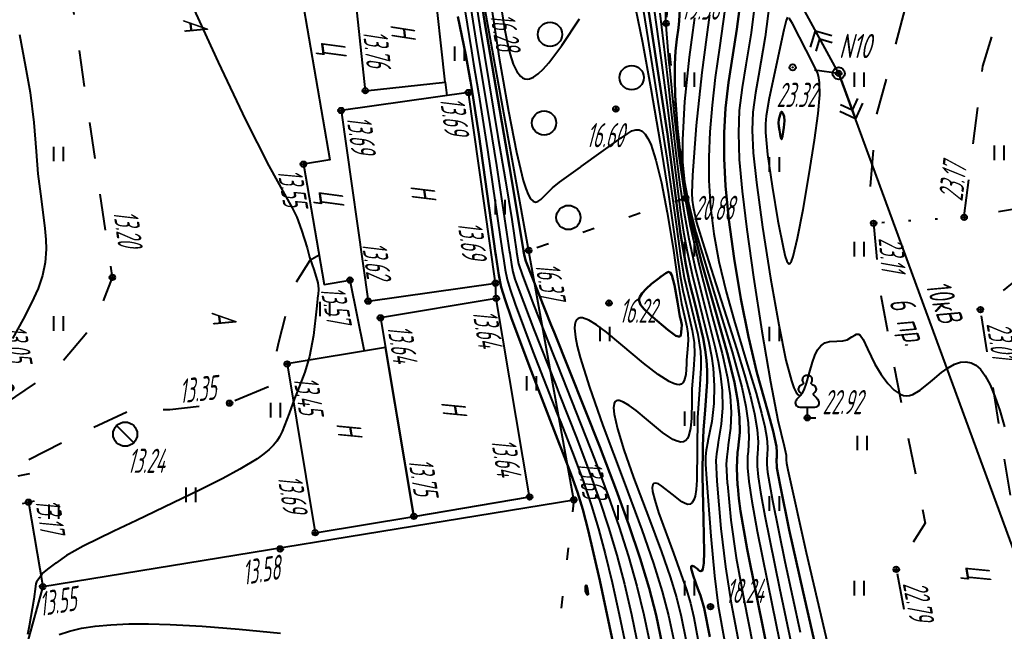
# Model space of a CAD drawing. Extents: x 1233805 to 1234355, y 654698 to 655114.
# Drawn here: x 1234185.61 to 1234226.26, y 654884.59 to 654909.85 of the extents above; entities that cross this region are included whole.
import ezdxf

# ---------------------------------------------------------------- set-up
doc = ezdxf.new("R2010")
doc.units = 0
for name, pattern in [('ИИDash_05_15', [2, 0.5, -1.5]), ('ИИDash_10_10', [2, 1, -1]), ('ИИDash_15_15', [3, 1.5, -1.5]), ('ИИDot', [1, 0, -1])]:
    doc.linetypes.add(name, pattern=pattern)
for name, color, linetype, lineweight in [('ИИ_ГОРИЗОНТАЛИ_ОСН', 32, 'Continuous', 25), ('ИИ_ГОРИЗОНТАЛИ_УТОЛЩ', 32, 'Continuous', 30), ('ИИ_ДОРОГИ_АД', 7, 'Continuous', 25), ('ИИ_ЛЭП_ВН', 250, 'Continuous', 25), ('ИИ_ОГРАДЫ', 7, 'Continuous', 25), ('ИИ_ОТМЕТКИ', 7, 'Continuous', 25), ('ИИ_СТРОЕНИЕ', 7, 'Continuous', 25), ('ИИ_ТРУБОПРОВОДЫ', 7, 'Continuous', 25), ('ИИ_УГОДЬЯ', 7, 'Continuous', 25)]:
    doc.layers.add(name, color=color, linetype=linetype, lineweight=lineweight)
doc.styles.add('VNIPISIMPLEXCUR', font='simplex.shx', dxfattribs={"width": 0.8, "oblique": 15})
doc.styles.add('ГОСТ 2.304 КУРСИВ', font='cs_gost2304.shx', dxfattribs={"oblique": 15})
doc.linetypes.add('ИИ054741_6', pattern='A,2,-0.5,[35,3dservice.shx,S=1,R=0,X=0,Y=0],-0.5,2', length=5)
doc.linetypes.add('ИИ054763', pattern='A,2.5,[23,3dservice.shx,S=0.85,R=45,X=0,Y=0],5,[23,3dservice.shx,S=0.85,R=225,X=0,Y=0],2.5', length=10)

# ---------------------------------------------------------------- blocks, each defined once
blk = doc.blocks.new('ИИ05401')
at = {"color": 0, "linetype": 'Continuous', "lineweight": 25}
for points in [[(-0.4, 1.2), (-0.4, 0)], [(0.4, 1.2), (0.4, 0)]]:
    blk.add_lwpolyline(points, dxfattribs=at)
blk = doc.blocks.new('ИИ053881')
at = {"color": 0, "linetype": 'Continuous', "lineweight": 25}
blk.add_lwpolyline([(0, 0.875), (0.129, 0.876), (0.342, 0.878), (0.479, 0.882), (0.614, 0.891), (0.726, 0.907), (0.816, 0.94), (0.906, 1), (0.956, 1.071), (0.983, 1.151), (0.991, 1.231), (0.986, 1.295), (0.963, 1.379), (0.932, 1.445), (0.884, 1.516), (0.798, 1.61), (0.719, 1.692), (0.646, 1.766), (0.575, 1.842), (0.536, 1.889), (0.511, 1.929), (0.501, 1.967), (0.504, 1.992), (0.518, 2.017), (0.545, 2.049), (0.608, 2.115), (0.679, 2.198), (0.732, 2.29), (0.745, 2.372), (0.736, 2.444), (0.709, 2.515), (0.672, 2.575), (0.633, 2.617), (0.596, 2.646), (0.548, 2.678), (0.495, 2.709), (0.408, 2.76), (0.363, 2.789), (0.336, 2.812), (0.324, 2.831), (0.321, 2.846), (0.325, 2.865), (0.335, 2.89), (0.353, 2.928), (0.372, 2.968), (0.4, 3.034), (0.413, 3.103), (0.412, 3.19), (0.398, 3.247), (0.363, 3.319), (0.32, 3.377), (0.284, 3.414), (0.246, 3.444), (0.181, 3.476), (0.125, 3.489), (0.07, 3.496), (0, 3.5), (-0.07, 3.496), (-0.125, 3.489), (-0.181, 3.476), (-0.246, 3.444), (-0.284, 3.414), (-0.32, 3.377), (-0.363, 3.319), (-0.398, 3.247), (-0.412, 3.19), (-0.413, 3.103), (-0.4, 3.034), (-0.372, 2.968), (-0.353, 2.928), (-0.335, 2.89), (-0.325, 2.865), (-0.321, 2.846), (-0.324, 2.831), (-0.336, 2.812), (-0.363, 2.789), (-0.408, 2.76), (-0.495, 2.709), (-0.548, 2.678), (-0.596, 2.646), (-0.633, 2.617), (-0.672, 2.575), (-0.709, 2.515), (-0.736, 2.444), (-0.745, 2.372), (-0.732, 2.29), (-0.679, 2.198), (-0.608, 2.115), (-0.545, 2.049), (-0.518, 2.017), (-0.504, 1.992), (-0.501, 1.967), (-0.511, 1.929), (-0.536, 1.889), (-0.575, 1.842), (-0.646, 1.766), (-0.719, 1.692), (-0.798, 1.61), (-0.884, 1.516), (-0.932, 1.445), (-0.963, 1.379), (-0.986, 1.295), (-0.991, 1.231), (-0.983, 1.151), (-0.956, 1.071), (-0.906, 1), (-0.816, 0.94), (-0.726, 0.907), (-0.614, 0.891), (-0.479, 0.882), (-0.342, 0.878), (-0.129, 0.876)], close=True, dxfattribs=at)
blk.add_lwpolyline([(0, 0.875), (0, 0), (0.7, 0)], dxfattribs=at)
blk = doc.blocks.new('ИИ05368')
at = {"color": 0, "linetype": 'Continuous'}
blk.add_circle((0, 0), 1, dxfattribs=at)
blk = doc.blocks.new('ИИ051171')
at = {"color": 0, "linetype": 'Continuous', "lineweight": 25, "flags": 128}
blk.add_lwpolyline([(0.707, -0.707), (-0.707, 0.707)], dxfattribs=at)
at = {"color": 0, "linetype": 'Continuous', "lineweight": 25}
blk.add_circle((0, 0), 1, dxfattribs=at)
at = {"color": 0, "linetype": 'Continuous', "style": 'VNIPISIMPLEXCUR', "oblique": 15, "width": 0.8}
for tag, p in [('NUMBER', (1.7, -1)), ('HATCH', (1.7, -4.4)), ('HEIGHT', (1.7, -7.8)), ('TOP1', (1.7, -11.2)), ('TOP2', (1.7, -14.6)), ('TOP3', (1.7, -18)), ('TOP4', (1.7, -21.4)), ('TOP5', (1.7, -24.8)), ('BOTTOM', (1.7, -28.2))]:
    blk.add_attdef(tag, p, '', height=2, dxfattribs=at)
blk = doc.blocks.new('ИИ051141')
at = {"color": 0, "linetype": 'Continuous', "lineweight": 25, "flags": 128}
for points in [[(3, 1), (4, 0), (3, -1)], [(0, 0), (4, 0)], [(2.5, 0.75), (3.25, 0), (2.5, -0.75)]]:
    blk.add_lwpolyline(points, dxfattribs=at)
blk = doc.blocks.new('ИИ051081')
at = {"linetype": 'Continuous', "lineweight": 25}
blk.add_hatch(color=0, dxfattribs=at).paths.add_polyline_path([(-0.05, 0, 1), (0.05, 0, 1)])
at = {"color": 0, "linetype": 'Continuous', "lineweight": 25}
for radius in [0.5, 0.05]:
    blk.add_circle((0, 0), radius, dxfattribs=at)
blk = doc.blocks.new('PICKET')
at = {"color": 0, "linetype": 'Continuous', "lineweight": 25}
for p, q in [((-0.23, 0), (0.23, 0)), ((0, 0.23), (0, -0.23))]:
    blk.add_line(p, q, dxfattribs=at)
blk.add_circle((0, 0), 0.23, dxfattribs=at)
at = {"color": 0, "linetype": 'Continuous', "style": 'VNIPISIMPLEXCUR', "oblique": 15, "width": 0.8}
blk.add_attdef('OTMETKA', (1.25, 0.3), '', height=2, dxfattribs=at)
at = {"color": 8, "linetype": 'Continuous', "style": 'VNIPISIMPLEXCUR', "oblique": 15, "width": 0.8, "flags": 1}
blk.add_attdef('NOMER', (1.25, -2.7), '', height=2, dxfattribs=at)

msp = doc.modelspace()

# ---------------------------------------------------------------- linework, layer by layer
at = {"layer": 'ИИ_ГОРИЗОНТАЛИ_ОСН', "flags": 128}
for points, elevation in [([(1234204.066, 654913.008), (1234204.616, 654909.454), (1234205.357, 654905.027), (1234205.67, 654903.185), (1234205.928, 654901.59), (1234206.122, 654900.273), (1234206.126, 654900.243), (1234206.208, 654899.757), (1234206.365, 654899.278), (1234206.835, 654898.048), (1234207.642, 654896.012), (1234207.816, 654895.576), (1234209.354, 654891.665), (1234209.905, 654890.182), (1234210.345, 654888.926), (1234210.746, 654887.669), (1234211.089, 654886.455), (1234211.378, 654885.268), (1234211.665, 654883.9)], 15.5), ([(1234210.989, 654912.516), (1234211.542, 654909.076), (1234212.331, 654904.134), (1234212.699, 654901.498), (1234212.893, 654900.097), (1234213.048, 654899.198), (1234213.356, 654897.88), (1234213.601, 654896.848), (1234213.712, 654896.147), (1234213.734, 654895.819), (1234213.735, 654895.472), (1234213.67, 654894.564), (1234213.588, 654893.418), (1234213.579, 654892.108), (1234213.568, 654890.833), (1234213.541, 654890.443), (1234213.496, 654890.165), (1234213.445, 654890.01), (1234213.379, 654889.903), (1234213.296, 654889.843), (1234213.196, 654889.83), (1234213.081, 654889.86), (1234212.943, 654889.934), (1234212.544, 654890.246), (1234212.542, 654890.248), (1234212.117, 654890.587), (1234211.978, 654890.67), (1234211.871, 654890.707), (1234211.793, 654890.696), (1234211.745, 654890.637), (1234211.729, 654890.527), (1234211.743, 654890.367), (1234211.826, 654890.008), (1234211.987, 654889.488), (1234212.597, 654887.807), (1234212.909, 654886.964), (1234213.138, 654886.3), (1234213.3, 654885.744), (1234213.436, 654885.163), (1234213.614, 654884.267)], 17.5), ([(1234212.271, 654911.167), (1234212.279, 654909.779), (1234212.387, 654908.394), (1234212.417, 654908.075), (1234212.434, 654907.882), (1234212.629, 654905.891), (1234212.826, 654904.226), (1234213.047, 654902.702), (1234213.292, 654901.337), (1234213.657, 654899.702), (1234214.203, 654897.607), (1234214.61, 654896.054), (1234214.828, 654895.059), (1234214.936, 654894.317), (1234214.978, 654893.624), (1234214.956, 654892.98), (1234214.866, 654892.285), (1234214.84, 654892.122), (1234214.799, 654891.786), (1234214.784, 654891.486), (1234214.824, 654890.703), (1234214.825, 654890.684), (1234214.826, 654890.668), (1234214.968, 654889.177), (1234215.194, 654887.615), (1234215.515, 654885.844), (1234216.045, 654883.182)], 19.5), ([(1234205.021, 654910.814), (1234205.413, 654908.256), (1234205.785, 654906.072), (1234206.118, 654904.372), (1234206.401, 654903.207), (1234206.506, 654902.878), (1234206.607, 654902.627), (1234206.705, 654902.452), (1234206.804, 654902.348), (1234206.902, 654902.312), (1234207.007, 654902.335), (1234207.124, 654902.417), (1234207.291, 654902.584), (1234207.377, 654902.674), (1234207.613, 654902.896), (1234207.9, 654903.134), (1234208.759, 654903.76), (1234208.791, 654903.783), (1234210.44, 654904.961), (1234210.457, 654904.974), (1234210.712, 654905.153), (1234210.89, 654905.252), (1234211.044, 654905.299), (1234211.181, 654905.295), (1234211.312, 654905.236), (1234211.434, 654905.119), (1234211.55, 654904.942), (1234211.662, 654904.701), (1234211.875, 654904.046), (1234212.102, 654903.103), (1234212.341, 654901.881), (1234212.586, 654900.412), (1234212.786, 654899.036), (1234212.927, 654898.129), (1234213.053, 654897.591), (1234213.154, 654897.167), (1234213.2, 654896.881), (1234213.209, 654896.607), (1234213.181, 654896.242), (1234213.145, 654895.779), (1234213.141, 654895.625), (1234213.115, 654895.195), (1234213.048, 654894.939), (1234212.994, 654894.854), (1234212.924, 654894.798), (1234212.84, 654894.772), (1234212.739, 654894.775), (1234212.597, 654894.816), (1234212.422, 654894.899), (1234211.966, 654895.194), (1234211.361, 654895.663), (1234210.426, 654896.448), (1234210.423, 654896.45), (1234209.835, 654896.941), (1234209.429, 654897.246), (1234209.102, 654897.442), (1234208.853, 654897.529), (1234208.752, 654897.531), (1234208.67, 654897.505), (1234208.605, 654897.45), (1234208.559, 654897.365), (1234208.531, 654897.252), (1234208.521, 654897.109), (1234208.555, 654896.735), (1234208.63, 654896.36), (1234208.75, 654895.894), (1234209.13, 654894.676), (1234209.691, 654893.08), (1234210.562, 654890.741), (1234211.295, 654888.773), (1234211.78, 654887.385), (1234212.139, 654886.233), (1234212.397, 654885.239), (1234212.639, 654884.084)], 16.5), ([(1234192.658, 654910.582), (1234193.338, 654909.113), (1234193.803, 654908.094), (1234194.935, 654905.706), (1234195.893, 654903.806), (1234196.543, 654902.639), (1234196.858, 654902.079), (1234197.048, 654901.691), (1234197.251, 654901.159), (1234197.474, 654900.418), (1234197.582, 654900.043), (1234197.766, 654899.484), (1234197.922, 654898.981), (1234197.952, 654898.73), (1234197.928, 654898.484), (1234197.926, 654898.474), (1234197.877, 654898.031), (1234197.865, 654897.91), (1234197.737, 654896.797), (1234197.576, 654895.941), (1234197.385, 654895.289), (1234197.084, 654894.505), (1234196.96, 654894.199), (1234196.733, 654893.586), (1234196.448, 654892.842), (1234196.344, 654892.623), (1234196.232, 654892.444), (1234196.09, 654892.271), (1234195.913, 654892.097), (1234195.687, 654891.912), (1234195.413, 654891.716), (1234194.706, 654891.284), (1234194.001, 654890.904), (1234193.088, 654890.441), (1234190.434, 654889.169), (1234189.493, 654888.723), (1234188.229, 654888.1), (1234187.545, 654887.711), (1234187.1, 654887.406), (1234187.084, 654887.395), (1234187.036, 654887.36), (1234186.757, 654887.154), (1234186.545, 654886.969), (1234186.492, 654886.887), (1234186.488, 654886.878), (1234186.456, 654886.834), (1234186.437, 654886.812), (1234186.312, 654886.636), (1234186.278, 654886.552), (1234186.265, 654886.456), (1234186.264, 654886.433), (1234186.2, 654885.92), (1234186.002, 654884.796), (1234185.94, 654884.454)], 13.5), ([(1234205.481, 654910.432), (1234205.616, 654909.563), (1234205.734, 654908.925), (1234205.856, 654908.413), (1234205.986, 654908.014), (1234206.131, 654907.71), (1234206.29, 654907.509), (1234206.375, 654907.446), (1234206.465, 654907.408), (1234206.558, 654907.395), (1234206.657, 654907.407), (1234206.825, 654907.477), (1234207.014, 654907.61), (1234207.225, 654907.807), (1234207.46, 654908.07), (1234207.995, 654908.779), (1234208.723, 654909.878)], 17), ([(1234211.792, 654910.336), (1234212.088, 654908.174), (1234212.374, 654906.105), (1234212.578, 654904.412), (1234212.883, 654901.977), (1234213.023, 654901.073), (1234213.17, 654900.267), (1234213.375, 654899.327), (1234213.68, 654898.093), (1234214.059, 654896.514), (1234214.167, 654895.947), (1234214.237, 654895.448), (1234214.284, 654894.727), (1234214.265, 654893.994), (1234214.182, 654893.258), (1234214.026, 654892.452), (1234214.021, 654892.43), (1234213.947, 654892.061), (1234213.922, 654891.805), (1234213.927, 654891.488), (1234213.967, 654890.882), (1234214.149, 654888.518), (1234214.295, 654886.877), (1234214.447, 654885.642), (1234214.71, 654884.195)], 18.5), ([(1234215.948, 654910.414), (1234215.81, 654909.307), (1234215.592, 654907.98), (1234215.434, 654907.04), (1234215.319, 654906.093), (1234215.283, 654905.167), (1234215.319, 654904.079), (1234215.432, 654902.77), (1234215.625, 654901.178), (1234215.903, 654899.216), (1234216.252, 654896.988), (1234216.612, 654894.886), (1234216.917, 654893.302), (1234217.171, 654892.232), (1234217.205, 654892.103), (1234217.253, 654891.866), (1234217.259, 654891.69), (1234217.257, 654891.665), (1234217.266, 654891.529), (1234217.317, 654891.253), (1234218.083, 654887.841), (1234219.134, 654883.306)], 22.5), ([(1234216.569, 654910.536), (1234216.391, 654909.135), (1234216.115, 654907.524), (1234215.989, 654906.829), (1234215.88, 654906.03), (1234215.853, 654905.279), (1234215.899, 654904.347), (1234216.027, 654903.123), (1234216.277, 654901.284), (1234216.608, 654899.172), (1234216.948, 654897.237), (1234217.245, 654895.782), (1234217.468, 654894.931), (1234217.569, 654894.646), (1234217.663, 654894.452), (1234217.752, 654894.349), (1234217.794, 654894.33), (1234217.836, 654894.332), (1234217.917, 654894.401), (1234218.001, 654894.56), (1234218.098, 654894.834), (1234218.22, 654895.273), (1234218.339, 654895.704), (1234218.434, 654895.979), (1234218.551, 654896.211), (1234218.689, 654896.381), (1234218.851, 654896.494), (1234219.044, 654896.555), (1234219.344, 654896.572), (1234219.599, 654896.584), (1234219.771, 654896.627), (1234219.968, 654896.746), (1234220.084, 654896.822), (1234220.165, 654896.854), (1234220.237, 654896.852), (1234220.303, 654896.814), (1234220.428, 654896.64), (1234220.613, 654896.251), (1234220.912, 654895.626), (1234221.171, 654895.195), (1234221.448, 654894.824), (1234221.717, 654894.547), (1234221.967, 654894.376), (1234222.093, 654894.33), (1234222.217, 654894.313), (1234222.345, 654894.325), (1234222.48, 654894.367), (1234222.786, 654894.544), (1234223.211, 654894.885), (1234223.301, 654894.963), (1234223.665, 654895.269), (1234223.947, 654895.472), (1234224.208, 654895.615), (1234224.448, 654895.697), (1234224.678, 654895.719), (1234224.891, 654895.679), (1234225.09, 654895.574), (1234225.275, 654895.407), (1234225.474, 654895.133), (1234225.672, 654894.76), (1234225.87, 654894.285), (1234226.069, 654893.706), (1234226.267, 654893.031)], 23), ([(1234203.989, 654910.254), (1234204.268, 654908.555), (1234204.353, 654908.019), (1234204.55, 654906.821), (1234204.931, 654904.47), (1234205.548, 654900.221), (1234205.557, 654900.158), (1234205.651, 654899.515), (1234205.732, 654899.118), (1234205.854, 654898.701), (1234206.068, 654898.093), (1234206.802, 654896.148), (1234207.807, 654893.564), (1234207.946, 654893.213), (1234208.5, 654891.793), (1234208.883, 654890.754), (1234209.214, 654889.774), (1234209.505, 654888.817), (1234209.782, 654887.788), (1234210.069, 654886.608), (1234210.364, 654885.285), (1234210.691, 654883.717)], 14.5), ([(1234204.238, 654910.304), (1234204.485, 654908.736), (1234204.92, 654906.115), (1234205.3, 654903.828), (1234205.835, 654900.247), (1234205.841, 654900.2), (1234205.911, 654899.729), (1234205.97, 654899.437), (1234206.059, 654899.132), (1234206.216, 654898.685), (1234206.834, 654897.057), (1234207.725, 654894.788), (1234207.897, 654894.354), (1234208.607, 654892.553), (1234209.124, 654891.192), (1234209.563, 654889.967), (1234209.925, 654888.871), (1234210.263, 654887.732), (1234210.578, 654886.533), (1234210.871, 654885.277), (1234211.178, 654883.808)], 15), ([(1234211.038, 654910.306), (1234211.32, 654908.906), (1234211.668, 654907.007), (1234212.052, 654904.764), (1234212.397, 654902.625), (1234212.747, 654900.218), (1234212.883, 654899.261), (1234212.988, 654898.663), (1234213.205, 654897.735), (1234213.378, 654897.008), (1234213.456, 654896.514), (1234213.472, 654896.039), (1234213.425, 654895.403), (1234213.367, 654894.599), (1234213.357, 654894.067), (1234213.341, 654893.395), (1234213.302, 654892.961), (1234213.228, 654892.652), (1234213.178, 654892.546), (1234213.118, 654892.47), (1234213.021, 654892.413), (1234212.9, 654892.401), (1234212.754, 654892.433), (1234212.581, 654892.512), (1234212.153, 654892.798), (1234211.485, 654893.347), (1234211.482, 654893.349), (1234211.063, 654893.699), (1234210.773, 654893.917), (1234210.54, 654894.056), (1234210.362, 654894.118), (1234210.29, 654894.119), (1234210.231, 654894.101), (1234210.185, 654894.061), (1234210.152, 654894.001), (1234210.125, 654893.818), (1234210.149, 654893.551), (1234210.288, 654892.951), (1234210.559, 654892.082), (1234210.958, 654890.943), (1234211.579, 654889.274), (1234212.102, 654887.868), (1234212.463, 654886.832), (1234212.723, 654885.977), (1234212.918, 654885.197), (1234213.126, 654884.175)], 17), ([(1234212.043, 654910.117), (1234212.24, 654908.387), (1234212.395, 654907.09), (1234212.509, 654906.045), (1234212.698, 654904.332), (1234212.864, 654903.027), (1234213.04, 654901.853), (1234213.231, 654900.802), (1234213.511, 654899.535), (1234213.928, 654897.89), (1234214.329, 654896.295), (1234214.449, 654895.736), (1234214.533, 654895.253), (1234214.611, 654894.528), (1234214.623, 654893.822), (1234214.573, 654893.139), (1234214.452, 654892.391), (1234214.431, 654892.276), (1234214.374, 654891.921), (1234214.353, 654891.639), (1234214.396, 654890.783), (1234214.56, 654888.836), (1234214.745, 654887.246), (1234214.982, 654885.754), (1234215.373, 654883.718)], 19), ([(1234213.464, 654909.925), (1234213.383, 654909.317), (1234213.246, 654908.297), (1234213.064, 654906.463), (1234212.974, 654904.889), (1234212.979, 654903.977), (1234213.01, 654903.565), (1234213.061, 654903.148), (1234213.237, 654902.216), (1234213.531, 654901.071), (1234214.312, 654898.472), (1234215.022, 654896.135), (1234215.419, 654894.669), (1234215.588, 654893.876), (1234215.685, 654893.193), (1234215.714, 654892.611), (1234215.679, 654892.014), (1234215.662, 654891.816), (1234215.654, 654891.343), (1234215.707, 654890.779), (1234215.834, 654889.962), (1234216.063, 654888.724), (1234216.671, 654885.67), (1234217.575, 654881.269)], 20.5), ([(1234214.085, 654910.047), (1234213.962, 654909.122), (1234213.767, 654907.672), (1234213.545, 654905.482), (1234213.383, 654903.427), (1234213.36, 654902.678), (1234213.375, 654902.393), (1234213.41, 654902.116), (1234213.554, 654901.475), (1234213.863, 654900.458), (1234214.256, 654899.241), (1234215.217, 654896.228), (1234215.532, 654895.173), (1234215.762, 654894.339), (1234215.944, 654893.563), (1234216.053, 654892.919), (1234216.093, 654892.4), (1234216.071, 654891.905), (1234216.061, 654891.778), (1234216.055, 654891.408), (1234216.097, 654890.967), (1234216.197, 654890.327), (1234216.376, 654889.356), (1234216.977, 654886.364), (1234217.702, 654882.912)], 21), ([(1234214.706, 654910.169), (1234214.515, 654908.781), (1234214.323, 654907.461), (1234214.196, 654906.323), (1234214.11, 654905.21), (1234214.066, 654904.167), (1234214.066, 654903.208), (1234214.128, 654902.104), (1234214.262, 654901.007), (1234214.475, 654899.86), (1234214.779, 654898.6), (1234215.11, 654897.42), (1234215.609, 654895.761), (1234216.013, 654894.42), (1234216.243, 654893.594), (1234216.374, 654893.033), (1234216.453, 654892.568), (1234216.482, 654892.192), (1234216.467, 654891.833), (1234216.46, 654891.74), (1234216.456, 654891.473), (1234216.487, 654891.154), (1234216.69, 654889.988), (1234217.2, 654887.473), (1234217.829, 654884.555)], 21.5), ([(1234217.315, 654909.947), (1234217.254, 654909.817), (1234217.157, 654909.421), (1234216.546, 654906.602), (1234216.428, 654905.875), (1234216.404, 654905.541), (1234216.406, 654905.192), (1234216.489, 654904.28), (1234216.672, 654902.973), (1234216.909, 654901.545), (1234217.14, 654900.379), (1234217.14, 654900.379), (1234217.219, 654900.066), (1234217.287, 654899.871), (1234217.35, 654899.776), (1234217.381, 654899.765), (1234217.412, 654899.776), (1234217.476, 654899.871), (1234217.546, 654900.067), (1234217.724, 654900.817), (1234217.953, 654902.012), (1234218.205, 654903.478), (1234218.423, 654904.875), (1234218.572, 654905.977), (1234218.642, 654906.742), (1234218.637, 654907.256), (1234218.609, 654907.447), (1234218.562, 654907.622), (1234218.376, 654908.028), (1234217.514, 654909.688), (1234217.385, 654909.916)], 23.5), ([(1234185.603, 654909.23), (1234185.857, 654907.894), (1234186.038, 654906.841), (1234186.201, 654905.607), (1234186.289, 654904.396), (1234186.355, 654903.483), (1234186.493, 654902.454), (1234186.655, 654901.216), (1234186.69, 654900.764), (1234186.699, 654900.375), (1234186.659, 654899.817), (1234186.551, 654899.28), (1234186.374, 654898.75), (1234186.103, 654898.148), (1234185.756, 654897.476), (1234185.315, 654896.683)], 13), ([(1234187.242, 654884.45), (1234187.666, 654884.594), (1234188.16, 654884.71), (1234188.725, 654884.798), (1234189.38, 654884.859), (1234190.115, 654884.892), (1234190.932, 654884.897), (1234191.83, 654884.873), (1234193.141, 654884.8), (1234194.669, 654884.679), (1234196.377, 654884.511)], 13.5)]:
    msp.add_lwpolyline(points, dxfattribs=dict(at, elevation=elevation))
at = {"layer": 'ИИ_ГОРИЗОНТАЛИ_УТОЛЩ', "flags": 128}
for points, elevation in [([(1234203.769, 654916.665), (1234203.924, 654915.588), (1234204.366, 654912.579), (1234204.805, 654909.784), (1234205.828, 654903.763), (1234206.04, 654902.543), (1234206.409, 654900.299), (1234206.411, 654900.286), (1234206.446, 654900.077), (1234206.513, 654899.87), (1234207.559, 654897.236), (1234207.678, 654896.939), (1234209.559, 654892.203), (1234210.238, 654890.426), (1234210.766, 654888.981), (1234211.234, 654887.598), (1234211.602, 654886.371), (1234211.885, 654885.259), (1234212.152, 654883.992)], 16), ([(1234211.522, 654910.615), (1234211.893, 654908.175), (1234212.352, 654905.119), (1234212.641, 654902.905), (1234212.892, 654901.007), (1234213.109, 654899.733), (1234213.27, 654898.996), (1234213.508, 654898.025), (1234213.824, 654896.689), (1234213.913, 654896.207), (1234213.969, 654895.781), (1234213.997, 654895.355), (1234213.998, 654894.904), (1234213.914, 654893.725), (1234213.845, 654892.903), (1234213.809, 654892.238), (1234213.799, 654891.01), (1234213.842, 654889.238), (1234213.874, 654887.859), (1234213.857, 654887.405), (1234213.811, 654887.148), (1234213.777, 654887.089), (1234213.734, 654887.069), (1234213.681, 654887.086), (1234213.604, 654887.145), (1234213.601, 654887.147), (1234213.461, 654887.257), (1234213.38, 654887.296), (1234213.339, 654887.272), (1234213.337, 654887.184), (1234213.416, 654886.894), (1234213.614, 654886.339), (1234213.716, 654886.06), (1234213.867, 654885.54), (1234214.101, 654884.359)], 18), ([(1234212.876, 654910.497), (1234212.843, 654909.803), (1234212.803, 654909.508), (1234212.74, 654909.047), (1234212.69, 654908.542), (1234212.664, 654908.007), (1234212.659, 654907.397), (1234212.676, 654906.714), (1234212.762, 654905.355), (1234212.915, 654903.981), (1234213.13, 654902.614), (1234213.406, 654901.265), (1234213.775, 654899.797), (1234214.348, 654897.762), (1234214.848, 654895.988), (1234215.124, 654894.864), (1234215.262, 654894.098), (1234215.332, 654893.411), (1234215.335, 654892.8), (1234215.273, 654892.154), (1234215.25, 654891.967), (1234215.214, 654891.341), (1234215.252, 654890.61), (1234215.254, 654890.585), (1234215.255, 654890.571), (1234215.301, 654890.075), (1234215.373, 654889.544), (1234215.644, 654887.984), (1234216.729, 654882.586)], 20), ([(1234203.704, 654909.981), (1234204.031, 654908.379), (1234204.209, 654907.376), (1234204.221, 654907.302), (1234204.26, 654907.066), (1234204.561, 654905.112), (1234205.261, 654900.195), (1234205.272, 654900.115), (1234205.392, 654899.3), (1234205.494, 654898.798), (1234205.648, 654898.27), (1234205.919, 654897.5), (1234206.729, 654895.349), (1234207.89, 654892.339), (1234207.97, 654892.135), (1234208.384, 654891.059), (1234208.639, 654890.337), (1234208.861, 654889.61), (1234209.084, 654888.762), (1234209.562, 654886.678), (1234210.204, 654883.625)], 14), ([(1234215.327, 654910.292), (1234215.223, 654909.449), (1234215.058, 654908.399), (1234214.878, 654907.25), (1234214.756, 654906.192), (1234214.696, 654905.173), (1234214.693, 654904.111), (1234214.749, 654902.989), (1234214.886, 654901.577), (1234215.102, 654899.983), (1234215.38, 654898.317), (1234215.695, 654896.743), (1234216.047, 654895.276), (1234216.496, 654893.658), (1234216.724, 654892.848), (1234216.853, 654892.217), (1234216.871, 654891.984), (1234216.863, 654891.761), (1234216.859, 654891.702), (1234216.876, 654891.342), (1234217.003, 654890.621), (1234217.383, 654888.782), (1234217.956, 654886.198), (1234218.994, 654881.673)], 22)]:
    msp.add_lwpolyline(points, dxfattribs=dict(at, elevation=elevation))
for points, elevation in [([(1234217.035, 654904.976), (1234217.068, 654904.907), (1234217.105, 654905.031), (1234217.162, 654905.388), (1234217.184, 654905.666), (1234217.167, 654905.845), (1234217.111, 654905.989), (1234217.109, 654905.993), (1234217.106, 654905.999), (1234217.07, 654906.05), (1234217.041, 654906.018), (1234216.954, 654905.719), (1234216.937, 654905.59), (1234216.95, 654905.436), (1234216.975, 654905.28), (1234217.006, 654905.112), (1234217.035, 654904.976)], 24), ([(1234212.924, 654896.959), (1234212.923, 654896.934), (1234212.909, 654896.82), (1234212.873, 654896.766), (1234212.806, 654896.757), (1234212.705, 654896.796), (1234212.364, 654897.038), (1234211.753, 654897.557), (1234211.683, 654897.619), (1234211.667, 654897.633), (1234211.386, 654897.89), (1234211.244, 654898.067), (1234211.186, 654898.231), (1234211.189, 654898.312), (1234211.213, 654898.394), (1234211.306, 654898.549), (1234211.468, 654898.728), (1234211.697, 654898.932), (1234212.025, 654899.19), (1234212.07, 654899.224), (1234212.098, 654899.246), (1234212.289, 654899.384), (1234212.394, 654899.428), (1234212.471, 654899.401), (1234212.535, 654899.294), (1234212.649, 654898.888), (1234212.774, 654898.199), (1234212.825, 654897.854), (1234212.866, 654897.594), (1234212.902, 654897.446), (1234212.944, 654897.248), (1234212.936, 654897.08), (1234212.924, 654896.959)], 16), ([(1234209.008, 654886.488), (1234208.986, 654886.48), (1234208.971, 654886.416), (1234208.977, 654886.23), (1234209.033, 654886.103), (1234209.063, 654886.094), (1234209.078, 654886.131), (1234209.059, 654886.33), (1234209.008, 654886.488)], 14)]:
    msp.add_lwpolyline(points, close=True, dxfattribs=dict(at, elevation=elevation))
at = {"layer": 'ИИ_ДОРОГИ_АД', "linetype": 'ИИDash_15_15', "flags": 128}
for points in [[(1234210.896, 655099.704), (1234210.914, 655099.587), (1234211.857, 655094.925), (1234213.032, 655090.734), (1234213.995, 655085.146), (1234214.529, 655083.278), (1234215.019, 655081.231), (1234215.575, 655078.401), (1234215.746, 655074.018), (1234215.291, 655071.001), (1234215.518, 655068.326), (1234215.715, 655066.593), (1234216.768, 655063.058), (1234217.122, 655058.566), (1234217.856, 655053.637), (1234218.648, 655049.2), (1234219.221, 655044.033), (1234220.37, 655033.539), (1234221.423, 655024.842), (1234221.737, 655022.44), (1234222.046, 655020.301), (1234222.825, 655016.357), (1234223.484, 655012.932), (1234224.068, 655010.46), (1234224.8, 655007.415), (1234225.332, 655004.791), (1234226.407, 654999.78), (1234228.29, 654992.298), (1234229.926, 654984.305), (1234232.213, 654977.348), (1234233.445, 654974.512), (1234234.765, 654970.949), (1234236.389, 654965.414), (1234240.278, 654954.562), (1234240.617, 654952.626), (1234240.706, 654951.123), (1234241.016, 654948.936), (1234240.989, 654948.091), (1234240.491, 654944.51), (1234239.422, 654941.883), (1234237.311, 654938.846), (1234232.181, 654931.059), (1234228.203, 654924.776), (1234225.401, 654918.658), (1234222.581, 654911.855), (1234220.955, 654905.826), (1234220.712, 654902.905), (1234220.863, 654901.437)], [(1234227.501, 654902.153), (1234224.602, 654901.685), (1234225.378, 654907.925), (1234227.377, 654914.463), (1234231.841, 654924.21), (1234238.254, 654934.402), (1234241.604, 654937.528), (1234244.319, 654938.33), (1234248.18, 654938.091), (1234251.947, 654936.636), (1234254.928, 654934.611), (1234262.621, 654928.458), (1234272.736, 654917.242), (1234283.81, 654906.203), (1234297.287, 654888.691), (1234305.246, 654869.004), (1234307.563, 654864.702), (1234310.214, 654860.095)], [(1234175.046, 654916.126), (1234174.846, 654914.217), (1234177.16, 654907.771), (1234180.393, 654899.613), (1234182.762, 654893.058), (1234184.141, 654893.392), (1234187.113, 654895.423), (1234188.695, 654897.293), (1234189.44, 654899.202), (1234187.727, 654910.966), (1234187.282, 654913.97), (1234190.497, 654914.284)], [(1234220.863, 654901.437), (1234221.096, 654898.773), (1234221.518, 654896.529), (1234222.987, 654889.058), (1234221.8, 654887.144), (1234224.533, 654872.757), (1234225.398, 654871.29), (1234225.9, 654865.639), (1234224.988, 654854.039), (1234223.549, 654833.613), (1234222.214, 654816.32), (1234220.872, 654801.349), (1234218.967, 654787.55), (1234216.644, 654771.3), (1234212.47, 654757.246), (1234207.671, 654743.556), (1234206.578, 654741.423), (1234205.97, 654740.262), (1234204.615, 654740.488), (1234204.978, 654743.309), (1234205.551, 654746.133), (1234204.405, 654748.021), (1234202.9, 654749.07), (1234202.418, 654750.982)], [(1234197.975, 654900.128), (1234197.59, 654899.904), (1234196.876, 654898.759), (1234196.29, 654896.512), (1234195.893, 654894.681), (1234194.279, 654894.008), (1234191.809, 654893.738), (1234190.114, 654893.667), (1234188.111, 654892.748), (1234185.367, 654891.347), (1234184.423, 654890.605), (1234183.733, 654889.802), (1234183.394, 654888.691), (1234183.488, 654886.826), (1234183.671, 654884.514), (1234183.903, 654881.574), (1234184.626, 654876.396), (1234185.108, 654873.647), (1234186.992, 654858.696), (1234187.05, 654857.179), (1234187.415, 654856.641), (1234187.927, 654856.344)], [(1234204.633, 654725.364), (1234205.33, 654727.179), (1234209.72, 654739.854), (1234214.061, 654751.783), (1234220.686, 654773.379), (1234222.108, 654788.456), (1234223.692, 654798.595), (1234223.781, 654800.56), (1234224.768, 654811.23), (1234226.095, 654823.988), (1234228.587, 654862.845), (1234228.532, 654864.461), (1234228.354, 654877.978), (1234226.599, 654889.68), (1234225.273, 654897.871), (1234226.746, 654899.093), (1234227.715, 654899.282)]]:
    msp.add_lwpolyline(points, dxfattribs=at)
at = {"layer": 'ИИ_ДОРОГИ_АД', "flags": 128}
for points in [[(1234199.298, 654924.358), (1234199.236, 654924.792), (1234196.915, 654924.516), (1234196.771, 654926.234), (1234192.403, 654925.854), (1234192.535, 654924.333), (1234189.355, 654924.043), (1234189.587, 654921.878), (1234187.91, 654920.175), (1234188.296, 654917.305), (1234190.262, 654916.086), (1234190.819, 654911.8), (1234196.969, 654912.466), (1234198.414, 654904.064), (1234197.324, 654903.877), (1234198.185, 654898.916), (1234199.247, 654899.091), (1234199.832, 654896.157)], [(1234203.174, 654907.272), (1234203.249, 654906.714)], [(1234205.286, 654898.338), (1234205.251, 654898.964)]]:
    msp.add_lwpolyline(points, dxfattribs=at)
at = {"layer": 'ИИ_ДОРОГИ_АД', "linetype": 'ИИDot', "flags": 128}
msp.add_lwpolyline([(1234224.602, 654901.685), (1234220.863, 654901.437)], dxfattribs=at)
at = {"layer": 'ИИ_ЛЭП_ВН', "flags": 128}
msp.add_lwpolyline([(1234249.351, 654825.911), (1234230.643, 654877.053), (1234219.422, 654907.631), (1234196.274, 654950.12), (1234161.978, 654934.825)], dxfattribs=at)
at = {"layer": 'ИИ_ЛЭП_ВН', "linetype": 'ИИDash_10_10', "flags": 128}
msp.add_lwpolyline([(1234219.422, 654907.631), (1234217.524, 654907.878)], dxfattribs=at)
at = {"layer": 'ИИ_ОГРАДЫ', "linetype": 'ИИ054741_6'}
msp.add_lwpolyline([(1234185.975, 654889.921), (1234186.562, 654886.43), (1234208.486, 654890.015), (1234204.766, 654910.622), (1234200.29, 654937.766), (1234193.773, 654948.091), (1234182.399, 654944.919), (1234182.203, 654935.122), (1234181.26, 654935.301), (1234178.892, 654929.054), (1234185.246, 654894.641)], dxfattribs=at)
at = {"layer": 'ИИ_ОГРАДЫ', "flags": 128}
for points in [[(1234185.548, 654891.007), (1234186.037, 654891.107)], [(1234185.73, 654889.871), (1234186.22, 654889.972)]]:
    msp.add_lwpolyline(points, dxfattribs=at)
at = {"layer": 'ИИ_ОГРАДЫ', "linetype": 'ИИ054763', "flags": 128}
msp.add_lwpolyline([(1234186.562, 654886.43), (1234185.916, 654884.102), (1234186.898, 654876.499), (1234187.75, 654870.366), (1234187.99, 654868.82)], dxfattribs=at)
at = {"layer": 'ИИ_СТРОЕНИЕ'}
for points in [[(1234199.405, 654911.304), (1234199.88, 654906.915), (1234203.174, 654907.272), (1234202.699, 654911.66)], [(1234198.881, 654906.096), (1234199.996, 654898.221), (1234205.251, 654898.964), (1234204.136, 654906.84)], [(1234200.502, 654897.533), (1234201.881, 654889.333), (1234206.665, 654890.137), (1234205.286, 654898.338)], [(1234196.656, 654895.629), (1234197.815, 654888.657), (1234201.881, 654889.333), (1234200.709, 654896.303)]]:
    msp.add_lwpolyline(points, close=True, dxfattribs=at)
at = {"layer": 'ИИ_УГОДЬЯ', "linetype": 'ИИDash_05_15', "flags": 128}
for points in [[(1234217.472, 654937.196), (1234215.494, 654936.815), (1234215.668, 654935.148), (1234217.46, 654931.063), (1234213.665, 654925.533), (1234212.296, 654909.695), (1234213.109, 654902.474), (1234206.626, 654900.319)], [(1234208.486, 654890.015), (1234207.86, 654884.692), (1234208.261, 654878.915), (1234210.938, 654869.832), (1234211.793, 654865.471), (1234212.289, 654861.43), (1234212.22, 654858.765)]]:
    msp.add_lwpolyline(points, dxfattribs=at)

# ---------------------------------------------------------------- block references
at = {"layer": 'ИИ_ЛЭП_ВН'}
for xscale, yscale, zscale, rotation in [(0.5, 0.5, 0.5, 118.5819875679268), (0.4999999999999998, 0.4999999999999998, 0.4999999999999998, 290.1502514737976)]:
    msp.add_blockref('ИИ051141', (1234219.422, 654907.631), dxfattribs=dict(at, xscale=xscale, yscale=yscale, zscale=zscale, rotation=rotation))
for p, xscale, yscale, zscale in [((1234217.524, 654907.878), 0.25, 0.25, 0.25), ((1234219.422, 654907.631), 0.5, 0.5, 0.5)]:
    msp.add_blockref('ИИ051081', p, dxfattribs=dict(at, xscale=xscale, yscale=yscale, zscale=zscale))
at = {"layer": 'ИИ_ОТМЕТКИ'}
ref = msp.add_blockref('PICKET', (1234204.766, 654910.622, 16.278), dxfattribs=dict(at, xscale=0.5, yscale=0.5, zscale=0.5))
ref.add_attrib('OTMETKA', '16.28', (1234205.025, 654910.034, 16.278), dxfattribs={"layer": '0', "color": 0, "linetype": 'Continuous', "height": 1, "rotation": 280.2326, "style": 'ГОСТ 2.304 КУРСИВ', "oblique": 15, "width": 0.65})
ref = msp.add_blockref('PICKET', (1234212.296, 654909.695, 19.581), dxfattribs=dict(at, xscale=0.5, yscale=0.5, zscale=0.5))
ref.add_attrib('OTMETKA', '19.58', (1234212.921, 654909.845, 19.581), dxfattribs={"layer": '0', "color": 0, "linetype": 'Continuous', "height": 1, "style": 'ГОСТ 2.304 КУРСИВ', "oblique": 15, "width": 0.65})
ref = msp.add_blockref('PICKET', (1234199.88, 654906.915, 13.761), dxfattribs=dict(at, xscale=0.5, yscale=0.5, zscale=0.5))
ref.add_attrib('OTMETKA', '13.76', (1234199.776, 654909.375, 13.761), dxfattribs={"layer": '0', "color": 0, "linetype": 'Continuous', "height": 1, "rotation": 276.1783, "style": 'ГОСТ 2.304 КУРСИВ', "oblique": 15, "width": 0.65})
ref = msp.add_blockref('PICKET', (1234219.422, 654907.631, 23.32), dxfattribs=dict(at, xscale=0.5, yscale=0.5, zscale=0.5))
ref.add_attrib('OTMETKA', '23.32', (1234216.859, 654906.241, 23.32), dxfattribs={"layer": '0', "color": 0, "linetype": 'Continuous', "height": 1, "style": 'ГОСТ 2.304 КУРСИВ', "oblique": 15, "width": 0.65})
ref = msp.add_blockref('PICKET', (1234204.136, 654906.84, 13.69), dxfattribs=dict(at, xscale=0.5, yscale=0.5, zscale=0.5))
ref.add_attrib('OTMETKA', '13.69', (1234202.953, 654906.588, 13.69), dxfattribs={"layer": '0', "color": 0, "linetype": 'Continuous', "height": 1, "rotation": 278.0543, "style": 'ГОСТ 2.304 КУРСИВ', "oblique": 15, "width": 0.65})
ref = msp.add_blockref('PICKET', (1234210.224, 654906.158, 16.595), dxfattribs=dict(at, xscale=0.5, yscale=0.5, zscale=0.5))
ref.add_attrib('OTMETKA', '16.60', (1234208.998, 654904.578, 16.595), dxfattribs={"layer": '0', "color": 0, "linetype": 'Continuous', "height": 1, "style": 'ГОСТ 2.304 КУРСИВ', "oblique": 15, "width": 0.65})
ref = msp.add_blockref('PICKET', (1234198.881, 654906.096, 13.689), dxfattribs=dict(at, xscale=0.5, yscale=0.5, zscale=0.5))
ref.add_attrib('OTMETKA', '13.69', (1234199.1, 654905.815, 13.689), dxfattribs={"layer": '0', "color": 0, "linetype": 'Continuous', "height": 1, "rotation": 278.0543, "style": 'ГОСТ 2.304 КУРСИВ', "oblique": 15, "width": 0.65})
ref = msp.add_blockref('PICKET', (1234197.324, 654903.877, 13.551), dxfattribs=dict(at, xscale=0.5, yscale=0.5, zscale=0.5))
ref.add_attrib('OTMETKA', '13.55', (1234196.248, 654903.606, 13.551), dxfattribs={"layer": '0', "color": 0, "linetype": 'Continuous', "height": 1, "rotation": 279.8497, "style": 'ГОСТ 2.304 КУРСИВ', "oblique": 15, "width": 0.65})
ref = msp.add_blockref('PICKET', (1234224.602, 654901.685, 23.172), dxfattribs=dict(at, xscale=0.5, yscale=0.5, zscale=0.5))
ref.add_attrib('OTMETKA', '23.17', (1234224.53, 654902.324, 23.172), dxfattribs={"layer": '0', "color": 0, "linetype": 'Continuous', "height": 1, "rotation": 82.9141, "style": 'ГОСТ 2.304 КУРСИВ', "oblique": 15, "width": 0.65})
ref = msp.add_blockref('PICKET', (1234213.109, 654902.474, 20.881), dxfattribs=dict(at, xscale=0.5, yscale=0.5, zscale=0.5))
ref.add_attrib('OTMETKA', '20.88', (1234213.417, 654901.574, 20.881), dxfattribs={"layer": '0', "color": 0, "linetype": 'Continuous', "height": 1, "style": 'ГОСТ 2.304 КУРСИВ', "oblique": 15, "width": 0.65})
ref = msp.add_blockref('PICKET', (1234189.44, 654899.202, 13.202), dxfattribs=dict(at, xscale=0.5, yscale=0.5, zscale=0.5))
ref.add_attrib('OTMETKA', '13.20', (1234189.471, 654901.915, 13.202), dxfattribs={"layer": '0', "color": 0, "linetype": 'Continuous', "height": 1, "rotation": 278.2851, "style": 'ГОСТ 2.304 КУРСИВ', "oblique": 15, "width": 0.65})
ref = msp.add_blockref('PICKET', (1234220.863, 654901.437, 23.109), dxfattribs=dict(at, xscale=0.5, yscale=0.5, zscale=0.5))
ref.add_attrib('OTMETKA', '23.11', (1234221.067, 654900.827, 23.109), dxfattribs={"layer": '0', "color": 0, "linetype": 'Continuous', "height": 1, "rotation": 275.0074, "style": 'ГОСТ 2.304 КУРСИВ', "oblique": 15, "width": 0.65})
ref = msp.add_blockref('PICKET', (1234205.251, 654898.964, 13.69), dxfattribs=dict(at, xscale=0.5, yscale=0.5, zscale=0.5))
ref.add_attrib('OTMETKA', '13.69', (1234203.683, 654901.457, 13.69), dxfattribs={"layer": '0', "color": 0, "linetype": 'Continuous', "height": 1, "rotation": 278.0543, "style": 'ГОСТ 2.304 КУРСИВ', "oblique": 15, "width": 0.65})
ref = msp.add_blockref('PICKET', (1234199.996, 654898.221, 13.621), dxfattribs=dict(at, xscale=0.5, yscale=0.5, zscale=0.5))
ref.add_attrib('OTMETKA', '13.62', (1234199.735, 654900.612, 13.621), dxfattribs={"layer": '0', "color": 0, "linetype": 'Continuous', "height": 1, "rotation": 278.0543, "style": 'ГОСТ 2.304 КУРСИВ', "oblique": 15, "width": 0.65})
ref = msp.add_blockref('PICKET', (1234206.626, 654900.319, 16.365), dxfattribs=dict(at, xscale=0.5, yscale=0.5, zscale=0.5))
ref.add_attrib('OTMETKA', '16.37', (1234206.885, 654899.731, 16.365), dxfattribs={"layer": '0', "color": 0, "linetype": 'Continuous', "height": 1, "rotation": 280.2326, "style": 'ГОСТ 2.304 КУРСИВ', "oblique": 15, "width": 0.65})
ref = msp.add_blockref('PICKET', (1234199.247, 654899.091, 13.565), dxfattribs=dict(at, xscale=0.5, yscale=0.5, zscale=0.5))
ref.add_attrib('OTMETKA', '13.57', (1234198.012, 654898.744, 13.565), dxfattribs={"layer": '0', "color": 0, "linetype": 'Continuous', "height": 1, "rotation": 281.2685, "style": 'ГОСТ 2.304 КУРСИВ', "oblique": 15, "width": 0.65})
ref = msp.add_blockref('PICKET', (1234205.286, 654898.338, 13.64), dxfattribs=dict(at, xscale=0.5, yscale=0.5, zscale=0.5))
ref.add_attrib('OTMETKA', '13.64', (1234204.297, 654897.79, 13.64), dxfattribs={"layer": '0', "color": 0, "linetype": 'Continuous', "height": 1, "rotation": 279.5446, "style": 'ГОСТ 2.304 КУРСИВ', "oblique": 15, "width": 0.65})
ref = msp.add_blockref('PICKET', (1234209.94, 654898.143, 16.219), dxfattribs=dict(at, xscale=0.5, yscale=0.5, zscale=0.5))
ref.add_attrib('OTMETKA', '16.22', (1234210.358, 654897.327, 16.219), dxfattribs={"layer": '0', "color": 0, "linetype": 'Continuous', "height": 1, "style": 'ГОСТ 2.304 КУРСИВ', "oblique": 15, "width": 0.65})
ref = msp.add_blockref('PICKET', (1234225.273, 654897.871, 23.014), dxfattribs=dict(at, xscale=0.5, yscale=0.5, zscale=0.5))
ref.add_attrib('OTMETKA', '23.01', (1234225.521, 654897.278, 23.014), dxfattribs={"layer": '0', "color": 0, "linetype": 'Continuous', "height": 1, "rotation": 279.1897, "style": 'ГОСТ 2.304 КУРСИВ', "oblique": 15, "width": 0.65})
ref = msp.add_blockref('PICKET', (1234200.502, 654897.533, 13.636), dxfattribs=dict(at, xscale=0.5, yscale=0.5, zscale=0.5))
ref.add_attrib('OTMETKA', '13.64', (1234200.781, 654897.163, 13.636), dxfattribs={"layer": '0', "color": 0, "linetype": 'Continuous', "height": 1, "rotation": 279.5446, "style": 'ГОСТ 2.304 КУРСИВ', "oblique": 15, "width": 0.65})
ref = msp.add_blockref('PICKET', (1234185.246, 654894.641, 13.052), dxfattribs=dict(at, xscale=0.5, yscale=0.5, zscale=0.5))
ref.add_attrib('OTMETKA', '13.05', (1234184.854, 654897.151, 13.052), dxfattribs={"layer": '0', "color": 0, "linetype": 'Continuous', "height": 1, "rotation": 280.4605, "style": 'ГОСТ 2.304 КУРСИВ', "oblique": 15, "width": 0.65})
ref = msp.add_blockref('PICKET', (1234196.656, 654895.629, 13.45), dxfattribs=dict(at, xscale=0.5, yscale=0.5, zscale=0.5))
ref.add_attrib('OTMETKA', '13.45', (1234196.906, 654895.037, 13.45), dxfattribs={"layer": '0', "color": 0, "linetype": 'Continuous', "height": 1, "rotation": 279.4351, "style": 'ГОСТ 2.304 КУРСИВ', "oblique": 15, "width": 0.65})
ref = msp.add_blockref('PICKET', (1234194.279, 654894.008, 13.353), dxfattribs=dict(at, xscale=0.5, yscale=0.5, zscale=0.5))
ref.add_attrib('OTMETKA', '13.35', (1234192.229, 654893.999, 13.353), dxfattribs={"layer": '0', "color": 0, "linetype": 'Continuous', "height": 1, "rotation": 6.2493, "style": 'ГОСТ 2.304 КУРСИВ', "oblique": 15, "width": 0.65})
ref = msp.add_blockref('PICKET', (1234218.128, 654893.403, 22.922), dxfattribs=dict(at, xscale=0.5, yscale=0.5, zscale=0.5))
ref.add_attrib('OTMETKA', '22.92', (1234218.753, 654893.553, 22.922), dxfattribs={"layer": '0', "color": 0, "linetype": 'Continuous', "height": 1, "style": 'ГОСТ 2.304 КУРСИВ', "oblique": 15, "width": 0.65})
ref = msp.add_blockref('PICKET', (1234206.665, 654890.137, 13.64), dxfattribs=dict(at, xscale=0.5, yscale=0.5, zscale=0.5))
ref.add_attrib('OTMETKA', '13.64', (1234205.067, 654892.474, 13.64), dxfattribs={"layer": '0', "color": 0, "linetype": 'Continuous', "height": 1, "rotation": 279.5446, "style": 'ГОСТ 2.304 КУРСИВ', "oblique": 15, "width": 0.65})
ref = msp.add_blockref('PICKET', (1234201.881, 654889.333, 13.746), dxfattribs=dict(at, xscale=0.5, yscale=0.5, zscale=0.5))
ref.add_attrib('OTMETKA', '13.75', (1234201.648, 654891.655, 13.746), dxfattribs={"layer": '0', "color": 0, "linetype": 'Continuous', "height": 1, "rotation": 279.5446, "style": 'ГОСТ 2.304 КУРСИВ', "oblique": 15, "width": 0.65})
ref = msp.add_blockref('PICKET', (1234208.486, 654890.015, 13.63), dxfattribs=dict(at, xscale=0.5, yscale=0.5, zscale=0.5))
ref.add_attrib('OTMETKA', '13.63', (1234208.606, 654891.536, 13.63), dxfattribs={"layer": '0', "color": 0, "linetype": 'Continuous', "height": 1, "rotation": 280.2326, "style": 'ГОСТ 2.304 КУРСИВ', "oblique": 15, "width": 0.65})
ref = msp.add_blockref('PICKET', (1234197.815, 654888.657, 13.688), dxfattribs=dict(at, xscale=0.5, yscale=0.5, zscale=0.5))
ref.add_attrib('OTMETKA', '13.69', (1234196.25, 654890.966, 13.688), dxfattribs={"layer": '0', "color": 0, "linetype": 'Continuous', "height": 1, "rotation": 279.4351, "style": 'ГОСТ 2.304 КУРСИВ', "oblique": 15, "width": 0.65})
ref = msp.add_blockref('PICKET', (1234185.975, 654889.921, 13.169), dxfattribs=dict(at, xscale=0.5, yscale=0.5, zscale=0.5))
ref.add_attrib('OTMETKA', '13.17', (1234186.246, 654889.984, 13.169), dxfattribs={"layer": '0', "color": 0, "linetype": 'Continuous', "height": 1, "rotation": 279.5445, "style": 'ГОСТ 2.304 КУРСИВ', "oblique": 15, "width": 0.65})
ref = msp.add_blockref('PICKET', (1234196.369, 654887.99, 13.584), dxfattribs=dict(at, xscale=0.5, yscale=0.5, zscale=0.5))
ref.add_attrib('OTMETKA', '13.58', (1234194.863, 654886.495, 13.584), dxfattribs={"layer": '0', "color": 0, "linetype": 'Continuous', "height": 1, "rotation": 9.288, "style": 'ГОСТ 2.304 КУРСИВ', "oblique": 15, "width": 0.65})
ref = msp.add_blockref('PICKET', (1234221.8, 654887.144, 22.793), dxfattribs=dict(at, xscale=0.5, yscale=0.5, zscale=0.5))
ref.add_attrib('OTMETKA', '22.79', (1234222.064, 654886.558, 22.793), dxfattribs={"layer": '0', "color": 0, "linetype": 'Continuous', "height": 1, "rotation": 280.7558, "style": 'ГОСТ 2.304 КУРСИВ', "oblique": 15, "width": 0.65})
ref = msp.add_blockref('PICKET', (1234214.129, 654885.605, 18.238), dxfattribs=dict(at, xscale=0.5, yscale=0.5, zscale=0.5))
ref.add_attrib('OTMETKA', '18.24', (1234214.754, 654885.755, 18.238), dxfattribs={"layer": '0', "color": 0, "linetype": 'Continuous', "height": 1, "style": 'ГОСТ 2.304 КУРСИВ', "oblique": 15, "width": 0.65})
ref = msp.add_blockref('PICKET', (1234186.562, 654886.43, 13.546), dxfattribs=dict(at, xscale=0.5, yscale=0.5, zscale=0.5))
ref.add_attrib('OTMETKA', '13.55', (1234186.468, 654885.205, 13.546), dxfattribs={"layer": '0', "color": 0, "linetype": 'Continuous', "height": 1, "rotation": 9.288, "style": 'ГОСТ 2.304 КУРСИВ', "oblique": 15, "width": 0.65})
at = {"layer": 'ИИ_ТРУБОПРОВОДЫ'}
ref = msp.add_blockref('ИИ051171', (1234189.966, 654892.728, 13.24), dxfattribs=dict(at, xscale=0.5, yscale=0.5, zscale=0.5))
ref.add_attrib('HATCH', '13.24', (1234190.052, 654891.128, 13.24), dxfattribs={"layer": '0', "color": 0, "linetype": 'Continuous', "height": 1, "rotation": 360, "style": 'ГОСТ 2.304 КУРСИВ', "oblique": 15, "width": 0.65})
at = {"layer": 'ИИ_УГОДЬЯ', "xscale": 0.5, "yscale": 0.5, "zscale": 0.5}
for name, p in [('ИИ05368', (1234207.506, 654909.241)), ('ИИ05401', (1234203.767, 654908.144)), ('ИИ05368', (1234210.877, 654907.456)), ('ИИ05401', (1234213.259, 654907.068)), ('ИИ05401', (1234220.259, 654907.068)), ('ИИ05368', (1234207.261, 654905.582)), ('ИИ05401', (1234226.04, 654904.047)), ('ИИ05401', (1234187.201, 654903.998)), ('ИИ05401', (1234216.759, 654903.568)), ('ИИ05401', (1234205.446, 654901.802)), ('ИИ05368', (1234208.266, 654901.677)), ('ИИ05401', (1234213.259, 654900.068)), ('ИИ05401', (1234220.259, 654900.068)), ('ИИ05401', (1234198.199, 654897.597)), ('ИИ05401', (1234187.201, 654896.998)), ('ИИ05401', (1234209.759, 654896.568)), ('ИИ05401', (1234216.759, 654896.568)), ('ИИ05401', (1234206.74, 654894.525)), ('ИИ053881', (1234218.128, 654893.403, -11.67)), ('ИИ05401', (1234196.164, 654893.422)), ('ИИ05401', (1234213.259, 654893.068)), ('ИИ05401', (1234220.381, 654892.061)), ('ИИ05401', (1234192.664, 654889.922)), ('ИИ05401', (1234216.759, 654889.568)), ('ИИ05401', (1234187.014, 654889.228)), ('ИИ05401', (1234210.504, 654889.196)), ('ИИ05401', (1234213.259, 654886.068)), ('ИИ05401', (1234220.259, 654886.068))]:
    msp.add_blockref(name, p, dxfattribs=at)

# ---------------------------------------------------------------- texts
at = {"layer": 'ИИ_ДОРОГИ_АД', "style": 'ГОСТ 2.304 КУРСИВ', "oblique": 15, "width": 0.8}
for s, rotation, p in [('А', 277.4036, (1234192.334, 654909.879)), ('Ц', 277.4036, (1234198.036, 654908.961)), ('Ц', 277.4036, (1234197.936, 654902.8)), ('А', 277.4036, (1234193.517, 654897.793)), ('Ц', 279.442, (1234224.628, 654887.293))]:
    msp.add_text(s, height=1, rotation=rotation, dxfattribs=at).set_placement(p)
at = {"layer": 'ИИ_ЛЭП_ВН', "style": 'ГОСТ 2.304 КУРСИВ', "oblique": 15, "width": 0.8}
msp.add_text('N10', height=1, dxfattribs=at).set_placement((1234219.43, 654908.26))
for s, p in [('10кВ', (1234222.992, 654898.882)), ('6 пр.', (1234221.488, 654898.208))]:
    msp.add_text(s, height=1, rotation=290.1503, dxfattribs=at).set_placement(p)
at = {"layer": 'ИИ_СТРОЕНИЕ', "style": 'ГОСТ 2.304 КУРСИВ', "oblique": 15, "width": 0.8}
for rotation, p in [(276.1783, (1234200.906, 654909.658)), (278.0543, (1234201.728, 654902.998)), (279.5446, (1234202.995, 654894.056)), (279.5446, (1234198.671, 654893.17))]:
    msp.add_text('Н', height=1, rotation=rotation, dxfattribs=at).set_placement(p)

doc.saveas('drawing.dxf')
